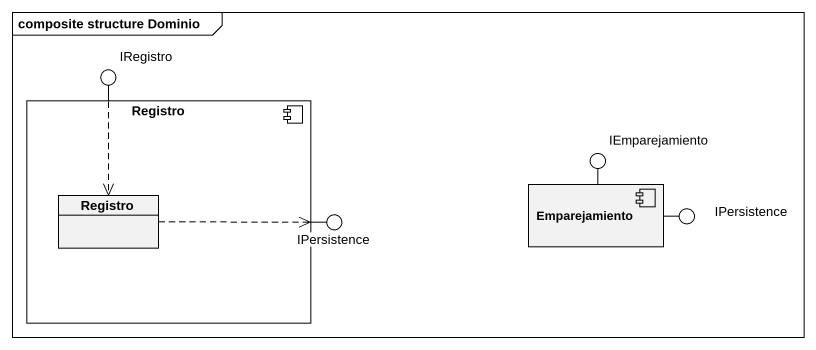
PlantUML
@startuml
mainframe composite structure Dominio
allowmixing
hide circle
hide empty members
() IRegistro
component Registro {
  class "Registro" as Registro_2
}
() IEmparejamiento
component Emparejamiento
() IPersistence
() "IPersistence" as IPersistence_2
Registro -up- IRegistro
Emparejamiento -up- IEmparejamiento
Registro -right- IPersistence
Emparejamiento -right- IPersistence_2
IRegistro ..> Registro_2
Registro_2 .right.> IPersistence
@enduml
